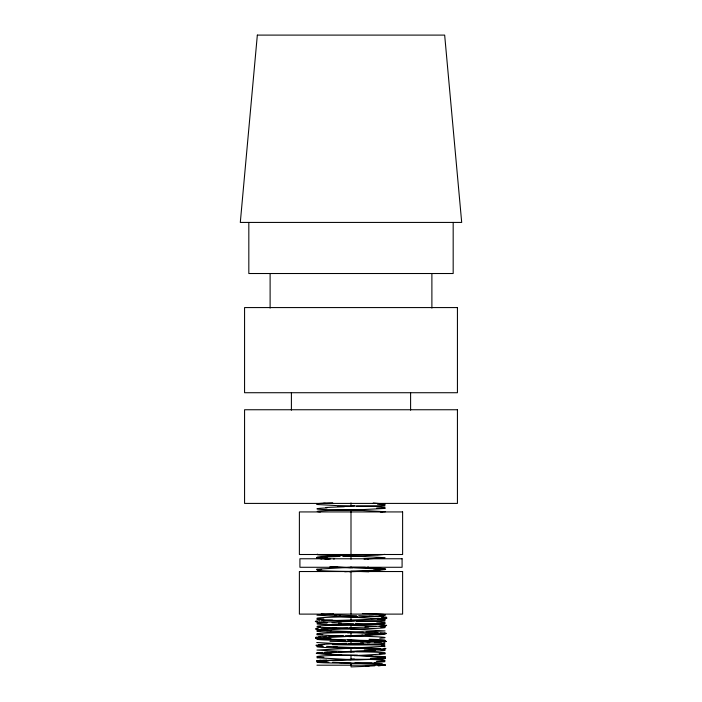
<?xml version="1.0" encoding="UTF-8"?>
<svg xmlns="http://www.w3.org/2000/svg" width="702" height="702" viewBox="0 0 702 702"><rect width="100%" height="100%" fill="white"/><g stroke="black" fill="none" stroke-linecap="round" stroke-linejoin="round"><path stroke-width="1.05" d="M270.112 308.117L270.112 273.517M344.726 571.761L385.056 569.62M385.056 646.252L316.944 650.087L354.396 652.123M357.704 651.333L316.944 653.492L341.698 654.975M316.944 569.19L351 567.277A34.1 1.202 0.4 0 0 365.373 567.277M384.994 554.369L378.255 555.071M386.67 617.663L386.67 617.506A35.977 1.281 0.2 0 0 384.994 617.023M316.944 638.162L385.056 634.336L344.296 632.177M385.056 615.601L354.282 617.4M385.056 653.913L354.282 655.712M384.968 661.67L373.824 662.6M384.959 665.084L384.599 665.189A33.775 1.193 -0.3 0 0 385.082 665.022L375.631 664.057L339.013 662.618M317.111 630.378L351 628.588M384.889 508.432L351 510.231M384.889 623.385L351 625.175M315.628 621.428L316.488 621.27M316.971 660.959L317.795 660.81M317.585 504.238L316.944 504.484L351 506.396L351 502.939M317.585 619.19L316.944 619.427L351 621.349L351 617.093M317.585 657.511L316.944 657.748L351 659.661L351 655.405M317.611 622.595L354.396 620.796M317.611 660.915L354.396 659.117M317.225 653.071L318.462 652.913M383.485 618.129L381.423 618.286M382.388 657.783L380.396 657.941M381.791 626.289L379.361 626.438M380.51 665.628L378.185 665.777M377.615 555.115L342.883 556.502M377.369 642.47L374.324 642.628M325 652.456L328.018 652.307M372.235 662.67L351 663.495M371.323 570.919L349.236 571.761M329.615 636.424L333.222 636.275M371.455 650.622L338.934 651.851M333.538 613.917L316.944 615.171L385.056 619.006M332.353 628.316L336.197 628.167M368.936 666.224L351.061 666.9L350.939 663.495M338.022 506.449L354.396 505.852M364.092 559.134L385.056 557.695L344.296 555.545M365.847 627.07L348.841 627.693M363.276 643.093L348.455 643.629M345.419 635.801L362.557 635.187M347.604 632.958L385.056 630.923L316.944 627.114M316.944 665.198L385.056 665.198M327.027 507.923A34.1 1.202 -0.4 0 0 319.489 509.283A34.1 1.202 -0.4 0 0 351 509.827L385.056 511.723M353.176 567.874L336.653 567.269M356.669 615.777L339.356 615.145M353.606 623.701L338.557 623.157M327.027 622.876A34.1 1.202 -0.4 0 0 319.489 624.227A34.1 1.202 -0.4 0 0 351 624.78L385.056 626.667M347.604 639.961L384.389 641.751M353.088 647.56L336.39 646.946M341.067 655.045L356.432 655.51M356.353 655.598L385.056 657.318M363.338 632.072L330.159 630.817M365.479 568.33L369.226 568.48M365.514 648.016L369.287 648.174M368.831 571.779L351 571.112L351 614.11M368.989 616.251L372.639 616.409M368.366 655.966L371.893 656.116M329.764 566.883L351 567.699L351 566.9M373.21 503.009L385.056 504.054M328.018 559.134L316.944 558.125M327.351 622.683L324.254 622.525M374.473 632.537L377.553 632.695M323.104 646.323L320.717 646.173M321.937 558.801L319.963 558.652M320.919 638.293L318.883 638.136M384.231 633.16L385.495 633.318M385.029 641.233L385.872 641.391M317.111 642.541L351 644.339L351 640.084M384.889 649.534L351 647.744L351 652M316.962 558.16L317.006 558.204A33.775 1.211 0 0 1 317.006 557.976M316.944 634.757L351 636.67L351 632.414M315.733 637.67L315.733 637.513A35.574 1.264 -0.2 0 1 317.392 637.039M453.176 222.429L453.176 273.517L248.824 273.517L248.824 222.429M431.888 273.517L431.888 308.117M410.6 392.725L410.6 410.187M368.032 558.766L368.032 559.292M368.032 566.742L368.032 567.277M351 509.801L351 554.501M351 555.782L351 559.24M351 624.754L351 629.01M351 665.198L351 663.074A34.1 1.202 -0.4 0 1 319.489 662.548A34.1 1.202 -0.4 0 1 327.027 661.187M333.968 558.766L333.968 559.292M333.968 566.742L333.968 567.277M291.4 392.725L291.4 410.187M374.859 665.803A34.416 0.711 -1.7 0 1 366.049 666.189M383.722 665.18A34.372 1.097 -0.9 0 1 378.378 665.61M384.371 664.566A34.451 1.237 0 0 1 384.722 665.022M381.177 664.346A33.828 1.123 0.8 0 1 383.617 664.575M376.72 663.952A34.433 1.071 1 0 1 382.695 664.364M354.966 662.881A34.187 0.834 1.5 0 1 382.529 664.11M341.76 662.574A34.573 0.5 1.9 0 1 332.651 662.214M328.94 662.161A33.924 0.86 1.5 0 1 324.605 661.942M326.491 661.925A34.547 0.974 1.3 0 1 320.726 661.582M319.173 661.565A33.977 1.141 0.7 0 1 317.839 661.416M318.769 661.407A34.6 1.22 0.4 0 1 316.663 660.959M316.918 660.819A34.679 1.176 -0.6 0 1 321.121 660.345M322.551 660.363A34.029 0.939 -1.3 0 1 326.667 660.126M381.669 658.002A34.468 0.851 -1.5 0 1 366.058 659.564A34.468 0.851 -1.5 0 1 319.638 660.345M377.536 657.958A34.767 0.816 -1.6 0 1 370.586 658.292M384.907 657.335A34.81 1.158 -0.7 0 1 380.528 657.774M385.38 657.098A34.161 1.22 0 0 1 385.389 657.326M383.845 656.712A34.775 1.237 0.2 0 1 385.53 657.107M380.888 656.572A34.196 1.114 0.9 0 1 382.809 656.721M374.561 656.089A34.854 1.018 1.2 0 1 382.66 656.589M358.406 655.422A34.854 0.562 1.8 0 1 373.49 656.028M340.444 654.887A34.293 0.474 1.9 0 1 334.951 654.676M337.048 654.641A34.898 0.614 1.8 0 1 329.449 654.325M331.721 654.194A34.644 0.913 1.4 0 1 319.05 653.483M316.962 653.448A35.003 1.246 0.2 0 1 316.514 653.062M317.128 652.93A35.03 1.15 -0.8 0 1 322.674 652.439M324.219 652.342A35.003 0.772 -1.6 0 1 336.258 651.798M375.482 650.394A34.468 0.781 -1.6 0 1 370.709 650.622M384.091 648.332A34.907 0.904 -1.4 0 1 364.32 649.938M372.06 648.139A35.214 0.956 1.3 0 1 380.326 648.569M354.185 647.446A35.249 0.456 1.9 0 1 371.735 648.113M337.267 646.937A34.626 0.518 1.9 0 1 333.643 646.796M335.565 646.753A35.284 0.728 1.7 0 1 326.527 646.358M322.902 646.156A35.284 1.123 0.9 0 1 317.418 645.717M316.4 645.55A35.346 1.264 0 0 1 316.751 645.085M317.532 645.094A34.705 1.15 -0.8 0 1 320.033 644.866M318.48 644.875A35.319 1.106 -1 0 1 324.614 644.454M318.655 644.611A35.065 0.851 -1.5 0 1 346.911 643.348M369.796 642.672A35.442 0.509 -1.9 0 1 360.459 643.041M382.028 642.023A35.407 1 -1.3 0 1 374.719 642.453M384.986 641.856A34.828 1.167 -0.7 0 1 383.617 642.005M386.188 641.391A35.46 1.255 -0.4 0 1 384.029 641.847M381.625 640.75A35.521 1.211 0.6 0 1 385.924 641.242M375.939 640.531A34.854 0.965 1.3 0 1 380.159 640.777M369.217 640.11A35.477 0.877 1.5 0 1 378.632 640.557M378.22 640.68A35.267 0.553 1.8 0 1 337.583 639.54A35.267 0.553 1.8 0 1 315.856 638.276M330.967 638.662A35.591 0.834 1.6 0 1 323.859 638.311M320.788 638.118A35.618 1.193 0.7 0 1 316.304 637.67M318.454 637.047A34.977 1.141 -0.9 0 1 320.419 636.889M318.611 636.916A35.644 1.044 -1.2 0 1 326.895 636.398M327.983 636.337A35.635 0.579 -1.8 0 1 343.401 635.722M367.383 634.959A35.047 0.483 -1.9 0 1 361.776 635.178M373.008 634.599A35.662 0.623 -1.8 0 1 365.242 634.924M383.634 633.739A35.39 0.93 -1.4 0 1 370.682 634.468M386.223 633.309A35.741 1.272 -0.2 0 1 385.767 633.704M379.931 632.669A35.767 1.176 0.8 0 1 385.591 633.169M366.067 632.019A35.723 0.79 1.6 0 1 378.352 632.572M330.923 630.817A35.153 0.799 1.6 0 1 326.053 630.589M328.124 630.572A35.767 0.93 1.4 0 1 321.507 630.212M327.931 630.001A35.548 1.141 0.9 0 1 318.155 628.536M321.112 628.729A35.863 0.974 -1.3 0 1 329.528 628.281M329.861 628.264A35.89 0.465 -1.9 0 1 347.727 627.579M368.638 626.921A35.232 0.526 -1.9 0 1 364.952 627.07M375.886 626.474A35.899 0.737 -1.7 0 1 366.69 626.877M385.144 625.824A35.881 1.15 -0.9 0 1 379.571 626.272M385.819 625.184A35.934 1.29 0 0 1 386.179 625.657M382.485 624.956A35.276 1.167 0.8 0 1 385.029 625.192M377.834 624.543A35.899 1.123 1 0 1 384.064 624.964M355.177 623.42A35.618 0.869 1.5 0 1 383.889 624.701M341.418 623.104A35.977 0.518 1.9 0 1 331.949 622.727M326.948 622.498A35.925 1.009 1.3 0 1 319.533 622.069M317.918 622.051A35.328 1.185 0.7 0 1 316.532 621.902M317.506 621.893A35.96 1.272 0.4 0 1 315.312 621.428M315.575 621.279A36.013 1.228 -0.6 0 1 319.937 620.787M321.428 620.805A35.328 0.974 -1.3 0 1 325.702 620.559M322.973 620.586A35.951 0.886 -1.5 0 1 332.511 620.129M386.565 618.269A35.714 0.562 -1.8 0 1 364.557 619.55A35.714 0.562 -1.8 0 1 323.394 620.708M378.457 618.313A36.021 0.842 -1.6 0 1 371.261 618.664M386.091 617.663A36.039 1.202 -0.7 0 1 381.555 618.12M381.941 616.874A35.372 1.15 0.9 0 1 383.924 617.032M375.394 616.374A36.03 1.053 1.2 0 1 383.766 616.891M358.704 615.689A36.004 0.579 1.8 0 1 374.289 616.312M340.154 615.136A35.39 0.483 1.9 0 1 334.485 614.917M336.644 614.882A36.004 0.632 1.8 0 1 328.808 614.557M331.151 614.426A35.714 0.939 1.4 0 1 321.262 613.925M375.333 570.7A34.38 0.781 -1.6 0 1 370.577 570.919M379.782 570.331A34.968 0.904 -1.4 0 1 373.306 570.673M383.064 568.699A34.696 1.114 -0.9 0 1 373.517 570.121M371.981 568.444A34.933 0.948 1.3 0 1 380.177 568.883M354.264 567.76A34.916 0.456 1.9 0 1 371.648 568.427M337.522 567.26A34.222 0.509 1.9 0 1 333.941 567.119M335.837 567.076A34.846 0.72 1.7 0 1 331.221 566.883M330.194 559.09A34.468 0.807 1.6 0 1 324.78 558.827M321.806 558.643A34.451 1.15 0.7 0 1 317.471 558.204M316.856 557.976A34.354 1.22 -0.2 0 1 318.524 557.59M319.542 557.599A33.757 1.097 -0.9 0 1 321.437 557.449M319.7 557.467A34.372 1.009 -1.2 0 1 327.685 556.976M324.929 557.072A34.152 0.684 -1.7 0 1 340.066 556.414M322.885 557.976A34.1 1.22 -0.1 0 1 338.855 556.124M351.009 659.248A34.1 1.22 0 0 1 382.099 659.994A34.1 1.22 0 0 1 376.447 661.293M323.868 657.291A34.1 1.185 -0.5 0 1 322.042 655.966A34.1 1.185 -0.5 0 1 357.476 655.106M355.537 651.816A34.1 1.22 0.1 0 1 379.212 653.764M377.553 657.555A34.1 1.22 -0.1 0 1 356.467 659.564M351.079 644.182A34.1 1.211 0.3 0 1 381.59 646.059M380.23 649.622A34.1 1.22 0.2 0 1 357.888 651.368M367.207 642.769A34.1 1.202 0.4 0 1 380.282 644.524A34.1 1.202 0.4 0 1 332.3 644.611M317.006 645.945A34.1 1.22 0 0 1 316.944 645.858M350.912 648.051A34.1 1.211 0.3 0 1 321.367 647.279A34.1 1.211 0.3 0 1 321.692 646.068M317.251 642.541A34.1 1.22 0.2 0 1 317.006 642.453M369.068 639.259A34.1 1.22 -0.1 0 1 378.922 640.97A34.1 1.22 -0.1 0 1 329.975 641.312M351.018 636.126A34.1 1.185 0.5 0 1 380.888 637.012A34.1 1.185 0.5 0 1 379.729 638.206M322.788 634.599A34.1 1.22 -0.1 0 1 346.463 632.66M345.533 640.408A34.1 1.22 0.1 0 1 324.447 638.399M320.41 626.904A34.1 1.211 -0.3 0 1 350.921 625.017M384.994 623.288A34.1 1.22 -0.2 0 1 384.749 623.385M351.009 620.928A34.1 1.22 0.1 0 1 382.011 621.691A34.1 1.22 0.1 0 1 376.728 622.99M385.056 626.702A34.1 1.22 0 0 1 384.994 626.789M380.308 626.912A34.1 1.211 -0.3 0 1 380.633 628.114A34.1 1.211 -0.3 0 1 351.088 628.895M344.112 632.212A34.1 1.22 -0.2 0 1 321.77 630.466M323.868 618.971A34.1 1.185 -0.5 0 1 322.042 617.646A34.1 1.185 -0.5 0 1 357.476 616.795M362.346 613.574A34.1 1.22 0.1 0 1 379.212 615.443M377.553 619.234A34.1 1.22 -0.1 0 1 356.467 621.252M351.079 567.549A34.1 1.211 0.3 0 1 381.59 569.427M350.912 571.419A34.1 1.211 0.3 0 1 321.367 570.638A34.1 1.211 0.3 0 1 321.692 569.436M344.112 555.572A34.1 1.22 -0.2 0 1 317.594 554.229M380.317 511.96A34.1 1.211 -0.3 0 1 382.941 512.135M320.419 511.951A34.1 1.211 -0.3 0 1 350.921 510.073M384.994 508.345A34.1 1.22 -0.2 0 1 384.749 508.432M351.009 505.975A34.1 1.22 0.1 0 1 382.011 506.739A34.1 1.22 0.1 0 1 376.728 508.037M377.562 504.29A34.1 1.22 -0.1 0 1 356.467 506.3M325.939 507.493A34.1 0.535 -1.8 0 1 344.366 506.739M318.015 504.238A34.1 1.185 -0.5 0 1 332.739 502.807M323.078 503.404A34.1 0.448 -1.9 0 1 325.237 503.29M257.336 35.1L240.303 222.429L461.697 222.429L444.664 35.1L257.336 35.1M457.432 307.573L244.568 307.573L244.568 392.725L457.432 392.725L457.432 307.573M457.432 409.749L244.568 409.749L244.568 503.413L457.432 503.413L457.432 409.749M402.615 511.933L299.385 511.933L299.385 554.501L402.615 554.501L402.615 511.933M402.088 558.766L299.912 558.766L299.912 567.277L402.088 567.277L402.088 558.766M402.615 571.533L299.385 571.533L299.385 614.11L402.615 614.11L402.615 571.533M316.944 569.225A34.1 1.22 0 0 0 317.006 569.313M384.994 511.837A34.1 1.22 0 0 0 385.056 511.749"/></g></svg>
